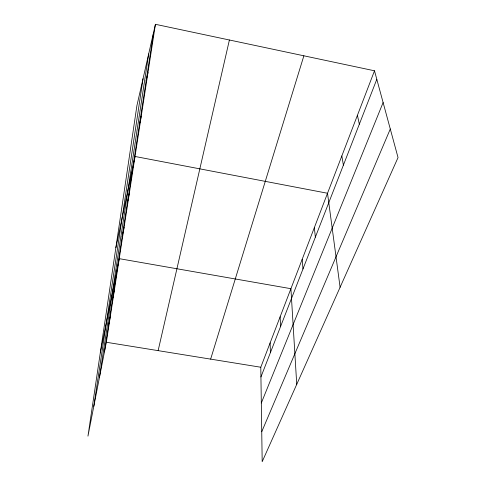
<?xml version="1.0" encoding="UTF-8"?>
<svg xmlns="http://www.w3.org/2000/svg" width="486" height="486" viewBox="0 0 486 486"><rect width="100%" height="100%" fill="white"/><g stroke="black" fill="none" stroke-linecap="round" stroke-linejoin="round"><path stroke-width="0.73" d="M93.798 406.296L143.042 78.708M99.393 377.731L148.686 53.903M104.447 351.907L153.625 32.222M155.423 24.3L136.924 105.584L87.96 436.124L106.337 342.266L155.423 24.3L374.499 70.792L398.04 157.561L262.185 461.7L260.788 367.234L374.499 70.792M108.427 326.057L110.328 316.41M112.703 298.24L114.617 288.623M100.28 352.927L119.24 258.667L290.914 288.696L296.739 384.335M122.162 236.731L124.088 227.278M127.411 202.626L129.331 193.319M115.868 247.714L135.023 156.468L327.521 193.258L340.091 287.287M139.33 125.145L141.219 116.336M146.134 80.889L147.993 72.463M158.132 350.637L229.404 39.998M210.638 359.13L303.872 55.805M260.933 376.972L376.808 79.297M261.316 403.003L383.114 102.528M261.741 431.738L390.294 128.997M106.337 342.266L260.788 367.234M357.429 115.297L359.33 124.197M341.834 155.957L343.389 165.155M314.351 227.6L315.353 237.162M302.189 259.311L302.972 268.983M280.143 316.787L280.562 326.543M270.125 342.897L270.398 352.654"/></g></svg>
